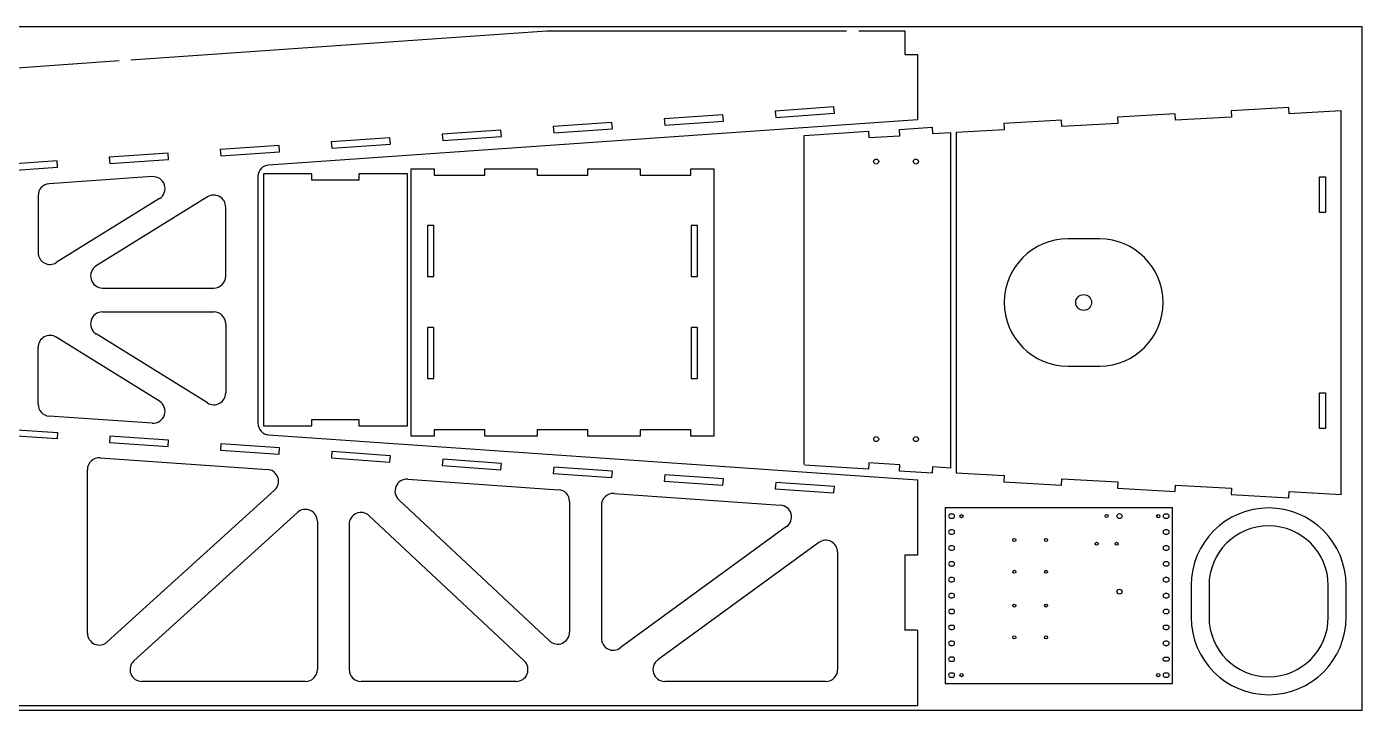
# Model space of a CAD drawing. Header units: inches. Extents: x -1514 to 1282, y -2074 to 286.
# Drawn here: x -790 to -706, y -1507.1 to -1464.1 of the extents above; entities that cross this region are included whole.
import ezdxf

# ---------------------------------------------------------------- set-up
doc = ezdxf.new("R2010")
doc.units = ezdxf.units.IN
doc.header["$LTSCALE"] = 0.1
doc.header["$MEASUREMENT"] = 0
doc.layers.add('pic', color=1, linetype='Continuous')

msp = doc.modelspace()

# ---------------------------------------------------------------- linework, layer by layer
at = {"color": 7, "linetype": 'Continuous', "lineweight": 25}
for p, q in [((-782.12204, -1473.50558), (-788.60649, -1473.95614)), ((-789.3045, -1474.70434), (-789.3045, -1478.27982)), ((-781.67444, -1474.89095), (-788.15889, -1478.91699)), ((-778.65011, -1474.77881), (-785.64842, -1479.1239)), ((-777.5045, -1479.76107), (-777.5045, -1475.41599)), ((-785.25281, -1480.51107), (-778.2545, -1480.51107)), ((-785.25281, -1482.01107), (-778.2545, -1482.01107)), ((-777.5045, -1482.76107), (-777.5045, -1487.10616)), ((-781.67444, -1487.6312), (-788.15889, -1483.60516)), ((-778.65011, -1487.74334), (-785.64842, -1483.39825)), ((-789.3045, -1487.81781), (-789.3045, -1484.24233)), ((-782.12204, -1489.01657), (-788.60649, -1488.56601)), ((-785.40251, -1491.19413), (-774.87569, -1491.92558)), ((-786.2045, -1502.21936), (-786.2045, -1491.94233)), ((-766.05199, -1492.53869), (-756.56918, -1493.19759)), ((-774.42388, -1493.22937), (-784.9507, -1502.77495)), ((-757.13369, -1502.71037), (-766.6165, -1493.83444)), ((-753.06918, -1493.44079), (-742.60495, -1494.16789)), ((-772.99164, -1494.63045), (-783.27603, -1503.9562)), ((-755.87117, -1493.94579), (-755.87117, -1502.1628)), ((-753.87117, -1494.18898), (-753.87117, -1502.54868)), ((-771.73784, -1495.18605), (-771.73784, -1504.51179)), ((-769.73784, -1495.38157), (-769.73784, -1504.51179)), ((-758.72081, -1503.96423), (-768.47532, -1494.834)), ((-742.21497, -1495.52202), (-752.6792, -1503.15462)), ((-740.19647, -1496.52523), (-750.31524, -1503.90585)), ((-739.0045, -1497.13117), (-739.0045, -1504.51179)), ((-734.0045, -1502.02617), (-734.8045, -1502.02617)), ((-772.48784, -1505.26179), (-782.77222, -1505.26179)), ((-759.23333, -1505.26179), (-768.98784, -1505.26179)), ((-739.7545, -1505.26179), (-749.87327, -1505.26179))]:
    msp.add_line(p, q, dxfattribs=at)
for points in [[(-783.47926, -1466.15708), (-757.31008, -1464.33873), (-738.43733, -1464.33873)], [(-741.10933, -1491.62248), (-741.10933, -1470.90822), (-737.06634, -1470.65387), (-737.04123, -1471.05303), (-735.09609, -1470.93065), (-735.1212, -1470.53149), (-733.05629, -1470.40158), (-733.03118, -1470.80074), (-731.90439, -1470.72985), (-731.90439, -1491.84075), (-733.03118, -1491.76986), (-733.05629, -1492.16902), (-735.1212, -1492.03911), (-735.09609, -1491.63995), (-737.04123, -1491.51757), (-737.06634, -1491.91673), (-741.08195, -1491.6641)]]:
    msp.add_lwpolyline(points, dxfattribs=at)
for points in [[(-737.67507, -1464.33873), (-734.7745, -1464.33873), (-734.7745, -1465.83078), (-733.9745, -1465.83078), (-733.9745, -1469.93962), (-774.80441, -1472.77665, 0.39403768), (-775.4745, -1473.49492), (-775.4745, -1489.02723, 0.39403768), (-774.80441, -1489.7455), (-733.9745, -1492.58253), (-733.9745, -1497.32055), (-734.7745, -1497.32055), (-734.7745, -1502.02617)], [(-812.45852, -1472.73179), (-811.50892, -1472.73179), (-811.50892, -1473.13179), (-808.24167, -1473.13179), (-808.24167, -1472.73179), (-804.85442, -1472.73179), (-804.85442, -1473.13179), (-801.58717, -1473.13179), (-801.58717, -1472.73179), (-798.19992, -1472.73179), (-798.19992, -1473.13179), (-794.93266, -1473.13179), (-794.93266, -1472.73179), (-793.1045, -1472.73179, 0.41421356), (-791.6345, -1471.26179), (-791.6345, -1467.45142, -0.39403768), (-790.90857, -1466.6733), (-784.21486, -1466.20819)], [(-733.9745, -1502.02617), (-733.9745, -1506.79179), (-790.8545, -1506.79179, -0.41421356), (-791.6345, -1506.01179), (-791.6345, -1504.65185)]]:
    msp.add_lwpolyline(points, format="xyb", dxfattribs=at)
for points in [[(-739.23852, -1469.12461), (-742.92894, -1469.38094), (-742.90128, -1469.77927), (-739.21085, -1469.52295)], [(-710.59401, -1493.31265), (-707.33534, -1493.49473), (-707.33534, -1469.37667), (-710.59401, -1469.55875), (-710.61633, -1469.15939), (-714.25085, -1469.36248), (-714.22854, -1469.76183), (-717.74325, -1469.95822), (-717.76556, -1469.55886), (-721.40008, -1469.76194), (-721.37777, -1470.1613), (-724.89248, -1470.35768), (-724.91479, -1469.95833), (-728.54932, -1470.16141), (-728.527, -1470.56077), (-731.55826, -1470.73014), (-731.55826, -1492.14126), (-728.527, -1492.31063), (-728.54932, -1492.70999), (-724.91479, -1492.91307), (-724.89248, -1492.51371), (-721.37777, -1492.7101), (-721.40008, -1493.10945), (-717.76556, -1493.31254), (-717.74325, -1492.91318), (-714.22854, -1493.10957), (-714.25085, -1493.50892), (-710.61633, -1493.712)], [(-753.20278, -1470.09453), (-756.8953, -1470.351), (-756.86763, -1470.74933), (-753.17511, -1470.49286)], [(-746.22065, -1469.60957), (-749.91212, -1469.86597), (-749.88445, -1470.2643), (-746.19298, -1470.0079)], [(-767.16704, -1471.06444), (-770.86165, -1471.32106), (-770.83398, -1471.71939), (-767.13937, -1471.46277)], [(-760.18491, -1470.57948), (-763.87847, -1470.83603), (-763.85081, -1471.23436), (-760.15724, -1470.97782)], [(-781.1313, -1472.03436), (-784.828, -1472.29112), (-784.80033, -1472.68945), (-781.10364, -1472.43269)], [(-774.14917, -1471.5494), (-777.84482, -1471.80609), (-777.81716, -1472.20442), (-774.12151, -1471.94773)], [(-791.6045, -1472.76179), (-791.57683, -1473.16012), (-788.08577, -1472.91765), (-788.11344, -1472.51931)], [(-769.13511, -1473.33107), (-769.13511, -1473.73107), (-772.07511, -1473.73107), (-772.07511, -1473.33107), (-775.13511, -1473.33107), (-775.13511, -1489.19107), (-772.07511, -1489.19107), (-772.07511, -1488.79107), (-769.13511, -1488.79107), (-769.13511, -1489.19107), (-766.07511, -1489.19107), (-766.07511, -1473.33107)], [(-708.31999, -1475.76689), (-708.69499, -1475.76689), (-708.69499, -1473.51689), (-708.31999, -1473.51689)], [(-764.41358, -1479.7912), (-764.41358, -1476.58975), (-764.81384, -1476.58975), (-764.81384, -1479.7912)], [(-748.21553, -1479.7912), (-747.81527, -1479.7912), (-747.81527, -1476.58975), (-748.21553, -1476.58975)], [(-764.41358, -1486.19411), (-764.41358, -1482.99266), (-764.81384, -1482.99266), (-764.81384, -1486.19411)], [(-748.21553, -1486.19411), (-747.81527, -1486.19411), (-747.81527, -1482.99266), (-748.21553, -1482.99266)], [(-708.69499, -1489.35451), (-708.69499, -1487.10451), (-708.31999, -1487.10451), (-708.31999, -1489.35451)], [(-781.1313, -1490.48779), (-781.10364, -1490.08946), (-784.79407, -1489.83313), (-784.82173, -1490.23147)], [(-774.14917, -1490.97275), (-774.12151, -1490.57442), (-777.81193, -1490.31809), (-777.8396, -1490.71642)], [(-767.16704, -1491.45771), (-767.13937, -1491.05937), (-770.8298, -1490.80305), (-770.85747, -1491.20138)], [(-760.18491, -1491.94266), (-760.15724, -1491.54433), (-763.84767, -1491.288), (-763.87534, -1491.68634)], [(-753.20278, -1492.42762), (-753.17511, -1492.02929), (-756.86554, -1491.77296), (-756.89321, -1492.1713)], [(-746.22169, -1492.91251), (-746.19403, -1492.51417), (-749.88445, -1492.25785), (-749.91212, -1492.65618)], [(-739.23852, -1493.39754), (-739.21085, -1492.9992), (-742.90128, -1492.74288), (-742.92894, -1493.14121)], [(-717.93022, -1505.39209), (-717.93022, -1494.33209), (-732.24022, -1494.33209), (-732.24022, -1505.39209)]]:
    msp.add_lwpolyline(points, close=True, dxfattribs=at)
for points in [[(-748.24456, -1473.41556), (-748.24456, -1473.01556), (-746.78527, -1473.01556), (-746.78527, -1489.82556), (-748.24553, -1489.82556), (-748.24553, -1489.42556), (-751.42456, -1489.42556), (-751.42456, -1489.82556), (-754.72504, -1489.82556), (-754.72504, -1489.42556), (-757.90407, -1489.42556), (-757.90407, -1489.82556), (-761.20456, -1489.82556), (-761.20456, -1489.42556), (-764.38358, -1489.42556), (-764.38358, -1489.82556), (-765.84384, -1489.82556), (-765.84384, -1473.01556), (-764.38456, -1473.01556), (-764.38456, -1473.41556), (-761.20456, -1473.41556), (-761.20456, -1473.01556), (-757.90456, -1473.01556), (-757.90456, -1473.41556), (-754.72456, -1473.41556), (-754.72456, -1473.01556), (-751.42456, -1473.01556), (-751.42456, -1473.41556)], [(-788.08577, -1489.6045), (-788.11344, -1490.00284), (-791.6045, -1489.76036), (-791.57683, -1489.36202)]]:
    msp.add_lwpolyline(points, close=True)
for points in [[(-722.52828, -1485.42056, 1), (-722.52828, -1477.42056), (-724.52828, -1477.42056, 1), (-724.52828, -1485.42056)], [(-716.76595, -1501.22091, 1), (-707.01595, -1501.22091), (-707.01595, -1499.22091, 1), (-716.76595, -1499.22091)], [(-715.64095, -1501.22091, 1), (-708.14095, -1501.22091), (-708.14095, -1499.22091, 1), (-715.64095, -1499.22091)]]:
    msp.add_lwpolyline(points, format="xyb", close=True)
for points in [[(-731.77272, -1494.73209), (-731.89772, -1494.73209, 1), (-731.89772, -1494.99209), (-731.77272, -1494.99209, 1)], [(-718.39772, -1494.99209), (-718.27272, -1494.99209, 1), (-718.27272, -1494.73209), (-718.39772, -1494.73209, 1)], [(-731.77272, -1495.73209), (-731.89772, -1495.73209, 1), (-731.89772, -1495.99209), (-731.77272, -1495.99209, 1)], [(-718.39772, -1495.99209), (-718.27272, -1495.99209, 1), (-718.27272, -1495.73209), (-718.39772, -1495.73209, 1)], [(-731.77272, -1496.73209), (-731.89772, -1496.73209, 1), (-731.89772, -1496.99209), (-731.77272, -1496.99209, 1)], [(-718.39772, -1496.99209), (-718.27272, -1496.99209, 1), (-718.27272, -1496.73209), (-718.39772, -1496.73209, 1)], [(-731.77272, -1497.73209), (-731.89772, -1497.73209, 1), (-731.89772, -1497.99209), (-731.77272, -1497.99209, 1)], [(-718.27272, -1497.99209, 1), (-718.27272, -1497.73209), (-718.39772, -1497.73209, 1), (-718.39772, -1497.99209)], [(-731.77272, -1498.73209), (-731.89772, -1498.73209, 1), (-731.89772, -1498.99209), (-731.77272, -1498.99209, 1)], [(-718.27272, -1498.99209, 1), (-718.27272, -1498.73209), (-718.39772, -1498.73209, 1), (-718.39772, -1498.99209)], [(-731.77272, -1499.73209), (-731.89772, -1499.73209, 1), (-731.89772, -1499.99209), (-731.77272, -1499.99209, 1)], [(-718.27272, -1499.99209, 1), (-718.27272, -1499.73209), (-718.39772, -1499.73209, 1), (-718.39772, -1499.99209)], [(-731.77272, -1500.73209), (-731.89772, -1500.73209, 1), (-731.89772, -1500.99209), (-731.77272, -1500.99209, 1)], [(-718.27272, -1500.99209, 1), (-718.27272, -1500.73209), (-718.39772, -1500.73209, 1), (-718.39772, -1500.99209)], [(-731.77272, -1501.73209), (-731.89772, -1501.73209, 1), (-731.89772, -1501.99209), (-731.77272, -1501.99209, 1)], [(-718.27272, -1501.99209, 1), (-718.27272, -1501.73209), (-718.39772, -1501.73209, 1), (-718.39772, -1501.99209)], [(-731.77272, -1502.73209), (-731.89772, -1502.73209, 1), (-731.89772, -1502.99209), (-731.77272, -1502.99209, 1)], [(-718.27272, -1502.99209, 1), (-718.27272, -1502.73209), (-718.39772, -1502.73209, 1), (-718.39772, -1502.99209)], [(-731.77272, -1503.73209), (-731.89772, -1503.73209, 1), (-731.89772, -1503.99209), (-731.77272, -1503.99209, 1)], [(-718.27272, -1503.99209), (-718.39772, -1503.99209, -1), (-718.39772, -1503.73209), (-718.27272, -1503.73209, -1)], [(-731.89772, -1504.73209, 1), (-731.89772, -1504.99209), (-731.77272, -1504.99209, 1), (-731.77272, -1504.73209)], [(-718.39772, -1504.99209), (-718.27272, -1504.99209, 1), (-718.27272, -1504.73209), (-718.39772, -1504.73209, 1)]]:
    msp.add_lwpolyline(points, format="xyb", close=True, dxfattribs=at)
for centre, radius in [((-736.57933, -1472.55403), 0.1575), ((-734.07933, -1472.55403), 0.1575), ((-736.57933, -1490.01657), 0.1575), ((-734.07933, -1490.01657), 0.1575), ((-731.21022, -1494.86209), 0.1), ((-722.08522, -1494.85248), 0.095), ((-721.27272, -1494.86209), 0.1575), ((-718.83522, -1494.86209), 0.1), ((-727.89144, -1496.36209), 0.095), ((-725.89144, -1496.36209), 0.095), ((-722.71022, -1496.60248), 0.095), ((-721.46022, -1496.60248), 0.095), ((-727.89144, -1498.36209), 0.095), ((-725.89144, -1498.36209), 0.095), ((-721.27272, -1499.61209), 0.1575), ((-727.89144, -1500.48709), 0.095), ((-725.89144, -1500.48709), 0.095), ((-727.89144, -1502.48709), 0.095), ((-725.89144, -1502.48709), 0.095), ((-731.21022, -1504.86209), 0.1), ((-718.83522, -1504.86209), 0.1)]:
    msp.add_circle(centre, radius, dxfattribs=at)
msp.add_circle((-723.52828, -1481.42056), 0.5)
for centre, start, end in [((-782.07005, -1474.25377), 301.8351789, 93.9747647), ((-788.5545, -1474.70434), 93.9747647, 180), ((-778.2545, -1475.41599), 0, 121.8351789), ((-788.5545, -1478.27982), 180, 301.8351789), ((-785.25281, -1479.76107), 121.8351789, 270), ((-778.2545, -1479.76107), 270, 0), ((-785.25281, -1482.76107), 90, 238.1648211), ((-778.2545, -1482.76107), 0, 90), ((-788.5545, -1484.24233), 58.1648211, 180), ((-778.2545, -1487.10616), 238.1648211, 0), ((-788.5545, -1487.81781), 180, 266.0252353), ((-782.07005, -1488.26838), 266.0252353, 58.1648211), ((-785.4545, -1491.94233), 86.0252353, 180), ((-774.92768, -1492.67377), 312.2013229, 86.0252353), ((-766.10398, -1493.28688), 86.0252353, 226.8933583), ((-756.62117, -1493.94579), 0, 86.0252353), ((-753.12117, -1494.18898), 86.0252353, 180), ((-772.48784, -1495.18605), 0, 132.2013229), ((-768.98784, -1495.38157), 46.8933583, 180), ((-742.65694, -1494.91608), 306.1069705, 86.0252353), ((-739.7545, -1497.13117), 0, 126.1069705), ((-785.4545, -1502.21936), 180, 312.2013229), ((-756.62117, -1502.1628), 226.8933583, 0), ((-753.12117, -1502.54868), 180, 306.1069705), ((-782.77222, -1504.51179), 132.2013229, 270), ((-759.23333, -1504.51179), 270, 46.8933583), ((-749.87327, -1504.51179), 126.1069705, 270), ((-772.48784, -1504.51179), 270, 0), ((-768.98784, -1504.51179), 180, 270), ((-739.7545, -1504.51179), 270, 0)]:
    msp.add_arc(centre, 0.75, start, end, dxfattribs=at)
at = {"layer": 'pic', "color": 1}
msp.add_lwpolyline([(-819.49842, -1507.07472), (-705.99842, -1507.07472), (-705.99842, -1464.07472), (-819.49842, -1464.07472)], close=True, dxfattribs=at)

doc.saveas('drawing.dxf')
